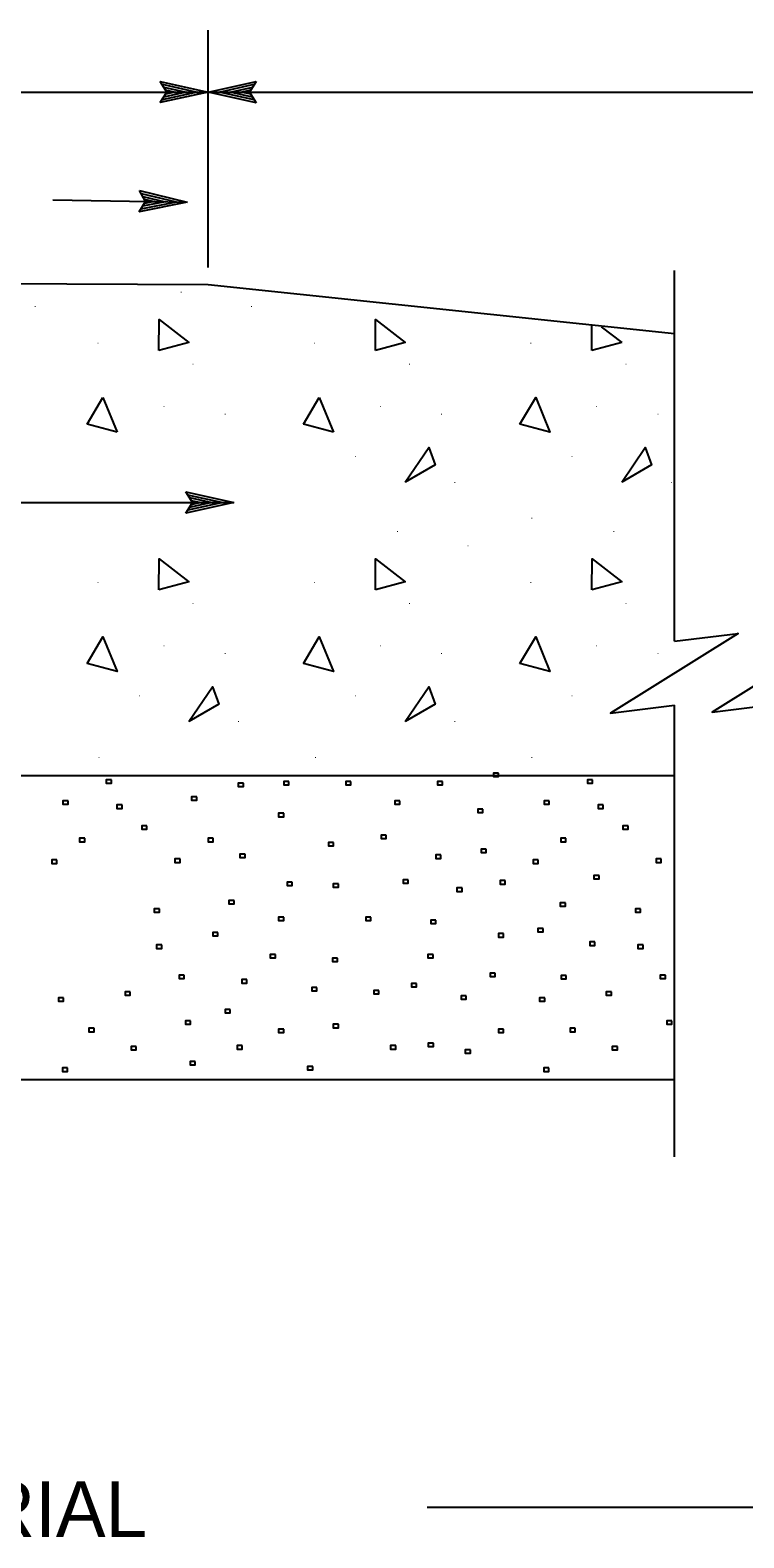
# Model space of a CAD drawing. Extents: x -894 to 866, y -472 to 714.
# Drawn here: x 449.6 to 539.1, y 11.8 to 200.9 of the extents above; entities that cross this region are included whole.
import ezdxf

# ---------------------------------------------------------------- set-up
doc = ezdxf.new("R2010")
doc.units = 0
for name, color, linetype in [('rd_BASE-MATERIAL', 7, 'Continuous'), ('rd_PAVEMENT', 7, 'Continuous'), ('rd_PAVEMENT-anno', 7, 'Continuous'), ('STR_Concrete A', 7, 'Continuous')]:
    doc.layers.add(name, color=color, linetype=linetype)

msp = doc.modelspace()

# ---------------------------------------------------------------- linework, layer by layer
at = {"layer": 'rd_BASE-MATERIAL'}
for p, q in [((392.48, 107.4), (530.4, 107.4)), ((392.48, 69.3), (530.4, 69.3))]:
    msp.add_line(p, q, dxfattribs=at)
for points in [[(459.82, 106.88), (459.17, 106.88), (459.17, 106.45), (459.82, 106.45)], [(476.38, 106.46), (475.73, 106.46), (475.73, 106.03), (476.38, 106.03)], [(482.07, 106.67), (481.43, 106.67), (481.43, 106.24), (482.07, 106.24)], [(489.83, 106.67), (489.19, 106.67), (489.19, 106.24), (489.83, 106.24)], [(501.32, 106.67), (500.68, 106.67), (500.68, 106.24), (501.32, 106.24)], [(508.36, 107.71), (507.71, 107.71), (507.71, 107.28), (508.36, 107.28)], [(520.14, 106.88), (519.5, 106.88), (519.5, 106.45), (520.14, 106.45)], [(454.39, 104.24), (453.74, 104.24), (453.74, 103.81), (454.39, 103.81)], [(470.51, 104.76), (469.86, 104.76), (469.86, 104.33), (470.51, 104.33)], [(495.99, 104.24), (495.34, 104.24), (495.34, 103.81), (495.99, 103.81)], [(514.71, 104.24), (514.06, 104.24), (514.06, 103.81), (514.71, 103.81)], [(461.15, 103.72), (460.5, 103.72), (460.5, 103.29), (461.15, 103.29)], [(481.43, 102.68), (480.78, 102.68), (480.78, 102.25), (481.43, 102.25)], [(506.39, 103.2), (505.74, 103.2), (505.74, 102.77), (506.39, 102.77)], [(521.47, 103.72), (520.82, 103.72), (520.82, 103.29), (521.47, 103.29)], [(464.27, 101.12), (463.62, 101.12), (463.62, 100.69), (464.27, 100.69)], [(524.59, 101.12), (523.94, 101.12), (523.94, 100.69), (524.59, 100.69)], [(456.47, 99.55), (455.82, 99.55), (455.82, 99.12), (456.47, 99.12)], [(472.59, 99.55), (471.94, 99.55), (471.94, 99.12), (472.59, 99.12)], [(487.67, 99.03), (487.02, 99.03), (487.02, 98.6), (487.67, 98.6)], [(494.28, 99.94), (493.64, 99.94), (493.64, 99.51), (494.28, 99.51)], [(516.79, 99.55), (516.14, 99.55), (516.14, 99.12), (516.79, 99.12)], [(452.99, 96.83), (452.34, 96.83), (452.34, 96.4), (452.99, 96.4)], [(468.43, 96.95), (467.78, 96.95), (467.78, 96.52), (468.43, 96.52)], [(476.59, 97.56), (475.94, 97.56), (475.94, 97.13), (476.59, 97.13)], [(501.11, 97.45), (500.47, 97.45), (500.47, 97.02), (501.11, 97.02)], [(506.81, 98.18), (506.16, 98.18), (506.16, 97.75), (506.81, 97.75)], [(513.31, 96.83), (512.67, 96.83), (512.67, 96.4), (513.31, 96.4)], [(528.75, 96.95), (528.1, 96.95), (528.1, 96.52), (528.75, 96.52)], [(520.95, 94.87), (520.3, 94.87), (520.3, 94.44), (520.95, 94.44)], [(482.48, 94.04), (481.84, 94.04), (481.84, 93.61), (482.48, 93.61)], [(488.28, 93.83), (487.64, 93.83), (487.64, 93.4), (488.28, 93.4)], [(497.03, 94.35), (496.38, 94.35), (496.38, 93.92), (497.03, 93.92)], [(503.79, 93.31), (503.14, 93.31), (503.14, 92.88), (503.79, 92.88)], [(509.19, 94.24), (508.54, 94.24), (508.54, 93.81), (509.19, 93.81)], [(475.19, 91.75), (474.54, 91.75), (474.54, 91.32), (475.19, 91.32)], [(516.73, 91.45), (516.08, 91.45), (516.08, 91.02), (516.73, 91.02)], [(465.83, 90.71), (465.18, 90.71), (465.18, 90.28), (465.83, 90.28)], [(481.43, 89.67), (480.78, 89.67), (480.78, 89.24), (481.43, 89.24)], [(492.35, 89.67), (491.7, 89.67), (491.7, 89.24), (492.35, 89.24)], [(500.49, 89.27), (499.85, 89.27), (499.85, 88.84), (500.49, 88.84)], [(526.15, 90.71), (525.5, 90.71), (525.5, 90.28), (526.15, 90.28)], [(473.17, 87.72), (472.52, 87.72), (472.52, 87.29), (473.17, 87.29)], [(508.99, 87.59), (508.34, 87.59), (508.34, 87.16), (508.99, 87.16)], [(513.93, 88.24), (513.29, 88.24), (513.29, 87.81), (513.93, 87.81)], [(466.13, 86.17), (465.49, 86.17), (465.49, 85.74), (466.13, 85.74)], [(520.43, 86.55), (519.78, 86.55), (519.78, 86.11), (520.43, 86.11)], [(526.46, 86.17), (525.81, 86.17), (525.81, 85.74), (526.46, 85.74)], [(480.39, 84.98), (479.74, 84.98), (479.74, 84.55), (480.39, 84.55)], [(488.18, 84.51), (487.53, 84.51), (487.53, 84.08), (488.18, 84.08)], [(500.15, 84.98), (499.5, 84.98), (499.5, 84.55), (500.15, 84.55)], [(468.95, 82.38), (468.3, 82.38), (468.3, 81.95), (468.95, 81.95)], [(476.79, 81.82), (476.15, 81.82), (476.15, 81.39), (476.79, 81.39)], [(498.07, 81.34), (497.42, 81.34), (497.42, 80.91), (498.07, 80.91)], [(507.94, 82.64), (507.3, 82.64), (507.3, 82.21), (507.94, 82.21)], [(516.83, 82.33), (516.18, 82.33), (516.18, 81.9), (516.83, 81.9)], [(529.27, 82.38), (528.62, 82.38), (528.62, 81.95), (529.27, 81.95)], [(453.82, 79.54), (453.17, 79.54), (453.17, 79.11), (453.82, 79.11)], [(462.19, 80.3), (461.54, 80.3), (461.54, 79.87), (462.19, 79.87)], [(485.59, 80.82), (484.94, 80.82), (484.94, 80.39), (485.59, 80.39)], [(493.35, 80.47), (492.71, 80.47), (492.71, 80.04), (493.35, 80.04)], [(504.31, 79.78), (503.66, 79.78), (503.66, 79.35), (504.31, 79.35)], [(514.14, 79.54), (513.49, 79.54), (513.49, 79.11), (514.14, 79.11)], [(522.51, 80.3), (521.86, 80.3), (521.86, 79.87), (522.51, 79.87)], [(474.72, 78.09), (474.08, 78.09), (474.08, 77.66), (474.72, 77.66)], [(457.64, 75.71), (457, 75.71), (457, 75.28), (457.64, 75.28)], [(469.75, 76.64), (469.11, 76.64), (469.11, 76.21), (469.75, 76.21)], [(488.28, 76.22), (487.64, 76.22), (487.64, 75.79), (488.28, 75.79)], [(517.97, 75.71), (517.32, 75.71), (517.32, 75.28), (517.97, 75.28)], [(530.08, 76.64), (529.43, 76.64), (529.43, 76.21), (530.08, 76.21)], [(481.43, 75.62), (480.78, 75.62), (480.78, 75.19), (481.43, 75.19)], [(500.18, 73.84), (499.54, 73.84), (499.54, 73.41), (500.18, 73.41)], [(508.99, 75.62), (508.34, 75.62), (508.34, 75.19), (508.99, 75.19)], [(462.92, 73.43), (462.28, 73.43), (462.28, 73), (462.92, 73)], [(476.23, 73.54), (475.58, 73.54), (475.58, 73.11), (476.23, 73.11)], [(495.47, 73.54), (494.82, 73.54), (494.82, 73.11), (495.47, 73.11)], [(504.83, 73.02), (504.18, 73.02), (504.18, 72.59), (504.83, 72.59)], [(523.25, 73.43), (522.6, 73.43), (522.6, 73), (523.25, 73)], [(454.33, 70.74), (453.69, 70.74), (453.69, 70.31), (454.33, 70.31)], [(470.34, 71.55), (469.7, 71.55), (469.7, 71.12), (470.34, 71.12)], [(485.07, 70.93), (484.42, 70.93), (484.42, 70.5), (485.07, 70.5)], [(514.66, 70.74), (514.01, 70.74), (514.01, 70.31), (514.66, 70.31)]]:
    msp.add_lwpolyline(points, close=True, dxfattribs=at)
at = {"layer": 'rd_PAVEMENT'}
for p, q in [((530.4, 124.25), (530.4, 170.74)), ((392.48, 169.39), (471.95, 169.02)), ((471.95, 169.02), (530.42, 162.86)), ((530.4, 59.58), (530.4, 116.25))]:
    msp.add_line(p, q, dxfattribs=at)
for points in [[(530.4, 124.25), (538.4, 125.25), (522.4, 115.25), (530.4, 116.25)], [(543.14, 124.37), (551.14, 125.37), (535.14, 115.37), (543.14, 116.37)]]:
    msp.add_lwpolyline(points, dxfattribs=at)
at = {"layer": 'rd_PAVEMENT-anno'}
for p, q in [((471.95, 171.15), (471.95, 200.9)), ((445.61, 193.14), (471.95, 193.14)), ((466.75, 193.14), (465.95, 194.48)), ((465.95, 194.48), (465.95, 194.48)), ((465.95, 194.48), (471.95, 193.14)), ((471.95, 193.14), (465.95, 191.81)), ((465.95, 191.81), (466.75, 193.14)), ((466.17, 194.12), (470.57, 193.14)), ((470.56, 193.14), (466.18, 192.17)), ((469.19, 193.14), (466.36, 192.52)), ((466.4, 193.76), (469.19, 193.14)), ((466.57, 193.42), (467.8, 193.14)), ((467.8, 193.14), (466.6, 192.87)), ((471.95, 193.14), (477.95, 194.47)), ((471.95, 193.14), (471.95, 193.14)), ((477.95, 191.8), (471.95, 193.14)), ((471.95, 193.14), (471.95, 193.14)), ((471.95, 193.14), (600.47, 193.14)), ((477.73, 192.16), (473.33, 193.14)), ((473.34, 193.14), (477.71, 194.11)), ((474.71, 193.14), (477.54, 193.76)), ((477.5, 192.51), (474.71, 193.14)), ((476.09, 193.14), (477.3, 193.4)), ((477.32, 192.86), (476.09, 193.14)), ((477.95, 194.47), (477.15, 193.14)), ((477.15, 193.14), (477.95, 191.8)), ((477.95, 194.47), (477.95, 194.47)), ((465.95, 191.81), (465.95, 191.81)), ((477.95, 191.8), (477.95, 191.8)), ((464.11, 179.42), (463.34, 180.78)), ((463.34, 180.78), (463.34, 180.78)), ((463.34, 180.78), (469.31, 179.33)), ((463.55, 180.42), (467.93, 179.36)), ((463.77, 180.05), (466.55, 179.38)), ((463.94, 179.71), (465.17, 179.41)), ((452.46, 179.63), (469.31, 179.33)), ((463.29, 178.11), (464.11, 179.42)), ((469.31, 179.33), (463.29, 178.11)), ((463.29, 178.11), (463.29, 178.11)), ((467.92, 179.35), (463.53, 178.46)), ((466.55, 179.38), (463.71, 178.81)), ((465.17, 179.41), (463.96, 179.16)), ((469.31, 179.33), (469.31, 179.33)), ((469.97, 141.65), (469.17, 142.99)), ((469.17, 142.99), (469.17, 142.99)), ((469.17, 142.99), (475.17, 141.65)), ((469.38, 142.63), (473.79, 141.65)), ((469.62, 142.27), (472.41, 141.65)), ((469.79, 141.93), (471.02, 141.65)), ((417.48, 141.65), (475.17, 141.65)), ((475.17, 141.65), (469.17, 140.32)), ((469.17, 140.32), (469.97, 141.65)), ((469.17, 140.32), (469.17, 140.32)), ((473.78, 141.64), (469.4, 140.68)), ((472.41, 141.65), (469.58, 141.02)), ((471.02, 141.65), (469.82, 141.38)), ((475.17, 141.65), (475.17, 141.65)), ((499.39, 15.67), (595.79, 15.67))]:
    msp.add_line(p, q, dxfattribs=at)
at = {"layer": 'STR_Concrete A'}
for points in [[(465.78, 160.71), (465.81, 164.61), (469.53, 161.73)], [(492.91, 160.71), (492.94, 164.61), (496.66, 161.73)], [(511.03, 151.47), (513.01, 154.83), (514.79, 150.48)], [(496.66, 144.21), (499.63, 148.56), (500.42, 146.38)], [(523.79, 144.21), (526.75, 148.56), (527.54, 146.38)], [(465.78, 130.71), (465.81, 134.61), (469.53, 131.73)], [(492.91, 130.71), (492.94, 134.61), (496.66, 131.73)], [(520.04, 130.71), (520.07, 134.61), (523.79, 131.73)], [(456.78, 121.47), (458.75, 124.83), (460.53, 120.48)], [(483.9, 121.47), (485.88, 124.83), (487.66, 120.48)], [(511.03, 121.47), (513.01, 124.83), (514.79, 120.48)], [(469.53, 114.21), (472.5, 118.56), (473.29, 116.38)], [(496.66, 114.21), (499.63, 118.56), (500.42, 116.38)]]:
    msp.add_lwpolyline(points, close=True, dxfattribs=at)
for points in [[(520.04, 160.71), (520.06, 163.84)], [(521.23, 163.71), (523.79, 161.73)], [(523.79, 161.73), (520.04, 160.71)], [(456.78, 151.47), (458.75, 154.83)], [(458.75, 154.83), (460.53, 150.48)], [(483.9, 151.47), (485.88, 154.83)], [(485.88, 154.83), (487.66, 150.48)], [(460.53, 150.48), (456.78, 151.47)], [(487.66, 150.48), (483.9, 151.47)]]:
    msp.add_lwpolyline(points, dxfattribs=at)

# ---------------------------------------------------------------- texts
at = {"layer": 'rd_PAVEMENT-anno'}
msp.add_text('OF TREATED PERMEABLE MATERIAL', height=7, dxfattribs=at).set_placement((295.78, 11.9))
at = {"layer": 'STR_Concrete A'}
for p in [(468.41, 167.97), (450.12, 166.18), (477.24, 166.18), (457.99, 161.58), (485.12, 161.58), (512.25, 161.58), (469.91, 158.94), (497.04, 158.94), (524.17, 158.94), (466.26, 153.64), (493.39, 153.64), (520.51, 153.64), (473.94, 152.67), (501.06, 152.67), (528.19, 152.67), (490.3, 147.36), (517.42, 147.36), (502.72, 144.11), (529.85, 144.11), (495.54, 137.97), (512.37, 139.63), (522.66, 137.97), (504.37, 136.18), (457.99, 131.58), (485.12, 131.58), (512.25, 131.58), (469.91, 128.94), (497.04, 128.94), (524.17, 128.94), (466.26, 123.64), (493.39, 123.64), (520.51, 123.64), (473.94, 122.67), (501.06, 122.67), (528.19, 122.67), (463.17, 117.36), (490.3, 117.36), (517.42, 117.36), (475.6, 114.11), (502.72, 114.11), (458.12, 109.63), (485.25, 109.63), (512.37, 109.63)]:
    msp.add_text('.', height=0.8, dxfattribs=at).set_placement(p)

doc.saveas('drawing.dxf')
